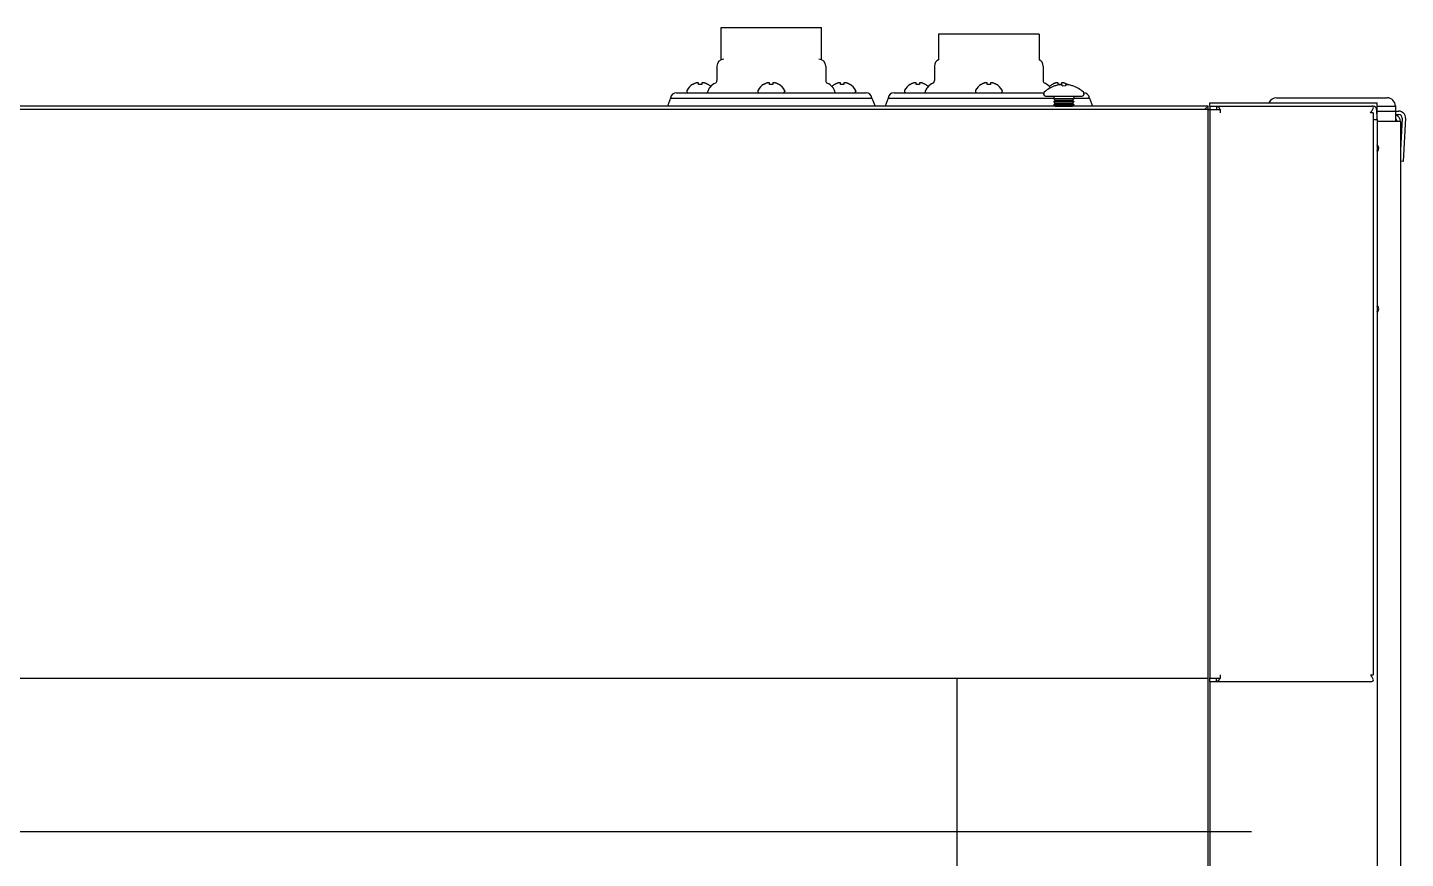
# Model space of a CAD drawing. Header units: millimetres. Extents: x 900 to 7803, y 2935 to 8583.
# Drawn here: x 5064.3 to 5476, y 6530.6 to 6779 of the extents above; entities that cross this region are included whole.
import ezdxf

# ---------------------------------------------------------------- set-up
doc = ezdxf.new("R2010")
doc.units = ezdxf.units.MM
doc.header["$LTSCALE"] = 676.148
doc.layers.get('0').update_dxf_attribs({"linetype": 'CONTINUOUS'})
doc.layers.add('ASSI', color=7, linetype='CONTINUOUS')
doc.layers.add('GEOM', color=7, linetype='CONTINUOUS')

msp = doc.modelspace()

# ---------------------------------------------------------------- linework, layer by layer
at = {"color": 7, "linetype": 'Continuous'}
for p, q in [((5271.52, 6769.4), (5271.52, 6779.03)), ((5271.52, 6779.03), (5301.52, 6779.03)), ((5301.52, 6769.4), (5301.52, 6779.03)), ((5263, 6761.98), (5263, 6762.01)), ((5264.73, 6762.53), (5264.71, 6762.54)), ((5264.8, 6761.98), (5264.8, 6762.53)), ((5265.8, 6762.53), (5265.8, 6761.98)), ((5265.87, 6762.53), (5265.8, 6762.53)), ((5267.6, 6762.01), (5267.6, 6761.98)), ((5284.22, 6761.98), (5284.22, 6762.01)), ((5285.95, 6762.53), (5285.93, 6762.54)), ((5286.02, 6761.98), (5286.02, 6762.53)), ((5287.02, 6762.53), (5287.02, 6761.98)), ((5287.09, 6762.53), (5287.02, 6762.53)), ((5288.82, 6762.01), (5288.82, 6761.98)), ((5305.44, 6761.98), (5305.44, 6762.01)), ((5307.17, 6762.53), (5307.14, 6762.54)), ((5307.24, 6761.98), (5307.24, 6762.53)), ((5308.24, 6762.53), (5308.24, 6761.98)), ((5308.31, 6762.53), (5308.24, 6762.53)), ((5310.04, 6762.01), (5310.04, 6761.98)), ((5328, 6761.98), (5328, 6762.01)), ((5329.73, 6762.53), (5329.71, 6762.54)), ((5329.8, 6761.98), (5329.8, 6762.53)), ((5330.8, 6762.53), (5330.8, 6761.98)), ((5330.87, 6762.53), (5330.8, 6762.53)), ((5332.6, 6762.01), (5332.6, 6761.98)), ((5349.22, 6761.98), (5349.22, 6762.01)), ((5350.95, 6762.53), (5350.93, 6762.54)), ((5351.02, 6761.98), (5351.02, 6762.53)), ((5352.02, 6762.53), (5352.02, 6761.98)), ((5352.09, 6762.53), (5352.02, 6762.53)), ((5353.82, 6762.01), (5353.82, 6761.98)), ((5370.44, 6761.98), (5370.44, 6762.01)), ((5371.17, 6761.56), (5371.17, 6761.57)), ((5372.17, 6762.53), (5372.14, 6762.54)), ((5372.24, 6761.98), (5372.24, 6762.53)), ((5373.24, 6762.53), (5373.24, 6761.98)), ((5373.31, 6762.53), (5373.24, 6762.53)), ((5373.42, 6761.56), (5373.42, 6761.87)), ((5374.42, 6761.87), (5374.42, 6761.56)), ((5375.04, 6762.01), (5375.04, 6761.98)), ((5376.67, 6761.57), (5376.67, 6761.56)), ((5367.92, 6759.03), (5367.92, 6759.32)), ((5368.42, 6758.53), (5379.42, 6758.53)), ((5376.92, 6757.74), (5370.92, 6757.74)), ((5371.32, 6757.34), (5370.92, 6757.74)), ((5370.92, 6756.94), (5371.32, 6757.34)), ((5376.92, 6756.94), (5370.92, 6756.94)), ((5371.32, 6757.34), (5376.52, 6757.34)), ((5376.52, 6757.34), (5376.92, 6757.74)), ((5376.92, 6756.94), (5376.52, 6757.34)), ((5379.92, 6759.03), (5379.92, 6759.32)), ((5466.41, 6755.53), (5466.21, 6755.53)), ((5467.52, 6755.53), (5473.02, 6755.53)), ((5473.02, 6755.53), (5473, 6754.28)), ((5473.02, 6755.58), (5473.02, 6755.53)), ((5466.34, 6751.53), (5467.52, 6751.53)), ((5467.52, 6751.53), (5467.52, 5116.53)), ((5342.02, 5398.53), (5342.02, 6584.53)), ((5417.52, 6583.53), (5417.52, 5116.53))]:
    msp.add_line(p, q, dxfattribs=at)
at = {"linetype": 'Continuous'}
for q in [(5467.52, 6750.93), (5474.52, 5088.63)]:
    msp.add_line((5474.52, 6750.93), q, dxfattribs=at)
at = {"color": 2}
msp.add_line((5430.02, 6538.53), (4660.02, 6538.53), dxfattribs=at)
at = {"color": 7, "linetype": 'Continuous'}
for centre, radius, start, end in [((5265.49, 6757.92), 4.75, 118.9687, 121.5341), ((5265.49, 6757.93), 4.75, 118.0074, 118.9684), ((5265.48, 6757.93), 4.75, 116.6813, 118.0074), ((5265.48, 6757.93), 4.74, 115.5402, 116.6812), ((5265.48, 6757.94), 4.74, 114.5722, 115.5402), ((5265.48, 6757.94), 4.73, 113.3175, 114.5722), ((5265.48, 6757.95), 4.73, 112.5474, 113.3174), ((5265.47, 6757.95), 4.72, 111.0025, 112.5476), ((5265.47, 6757.96), 4.72, 110.5181, 111.0023), ((5265.47, 6757.97), 4.7, 108.4656, 110.5187), ((5265.46, 6757.99), 4.68, 107.3773, 108.465), ((5265.46, 6758), 4.67, 106.3949, 107.3772), ((5265.45, 6758.03), 4.64, 104.3176, 106.3964), ((5264.55, 6760.54), 2.01, 95.1401, 97.2744), ((5264.55, 6760.56), 1.98, 94.2856, 95.1372), ((5264.55, 6760.57), 1.97, 93.0233, 94.286), ((5264.55, 6760.58), 1.96, 91.9964, 93.0228), ((5264.55, 6760.59), 1.95, 90.9261, 91.9964), ((5264.55, 6760.59), 1.95, 88.8459, 90.9258), ((5264.55, 6760.59), 1.96, 87.6233, 88.8455), ((5264.55, 6760.58), 1.96, 86.7841, 87.6235), ((5264.55, 6760.57), 1.97, 85.3984, 86.7833), ((5264.55, 6760.54), 2.01, 82.7259, 84.7415), ((5265.3, 6758.22), 3.79, 82.4013, 97.5987), ((5266.05, 6760.56), 1.98, 94.6009, 95.2558), ((5266.05, 6760.57), 1.97, 93.2166, 94.6016), ((5266.05, 6760.58), 1.96, 92.3765, 93.2159), ((5266.05, 6760.59), 1.95, 91.1544, 92.3767), ((5266.05, 6760.59), 1.95, 89.0741, 91.1541), ((5266.05, 6760.59), 1.95, 88.0037, 89.0738), ((5266.05, 6760.58), 1.96, 86.9771, 88.0037), ((5266.05, 6760.57), 1.97, 85.714, 86.9767), ((5266.05, 6760.56), 1.98, 84.8627, 85.7144), ((5266.05, 6760.54), 2.01, 82.7256, 84.8598), ((5265.15, 6758.03), 4.64, 73.6036, 75.6824), ((5265.15, 6758), 4.67, 72.6228, 73.6051), ((5265.14, 6757.99), 4.68, 71.535, 72.6227), ((5265.13, 6757.97), 4.7, 69.4813, 71.5344), ((5265.13, 6757.96), 4.72, 68.9977, 69.4819), ((5265.13, 6757.95), 4.72, 67.4524, 68.9975), ((5265.12, 6757.95), 4.73, 66.6826, 67.4526), ((5265.12, 6757.94), 4.73, 65.4278, 66.6825), ((5265.12, 6757.94), 4.74, 64.4598, 65.4278), ((5265.12, 6757.93), 4.74, 63.3188, 64.4598), ((5265.12, 6757.93), 4.75, 61.9926, 63.3187), ((5265.12, 6757.93), 4.75, 61.0316, 61.9926), ((5265.11, 6757.92), 4.75, 58.4659, 61.0313), ((5286.71, 6757.92), 4.75, 118.9687, 121.5341), ((5286.7, 6757.93), 4.75, 118.0074, 118.9684), ((5286.7, 6757.93), 4.75, 116.6813, 118.0074), ((5286.7, 6757.93), 4.74, 115.5402, 116.6812), ((5286.7, 6757.94), 4.74, 114.5722, 115.5402), ((5286.7, 6757.94), 4.73, 113.3175, 114.5722), ((5286.69, 6757.95), 4.73, 112.5474, 113.3174), ((5286.69, 6757.95), 4.72, 111.0025, 112.5476), ((5286.69, 6757.96), 4.72, 110.5181, 111.0023), ((5286.68, 6757.97), 4.7, 108.4656, 110.5187), ((5286.68, 6757.99), 4.68, 107.3773, 108.465), ((5286.67, 6758), 4.67, 106.3949, 107.3772), ((5286.67, 6758.03), 4.64, 104.3176, 106.3964), ((5285.77, 6760.54), 2.01, 95.1401, 97.2744), ((5285.77, 6760.56), 1.98, 94.2856, 95.1372), ((5285.77, 6760.57), 1.97, 93.0233, 94.286), ((5285.77, 6760.58), 1.96, 91.9964, 93.0228), ((5285.77, 6760.59), 1.95, 90.9261, 91.9964), ((5285.77, 6760.59), 1.95, 88.8459, 90.9258), ((5285.77, 6760.59), 1.96, 87.6233, 88.8455), ((5285.77, 6760.58), 1.96, 86.7841, 87.6235), ((5285.77, 6760.57), 1.97, 85.3984, 86.7833), ((5285.76, 6760.54), 2.01, 82.7259, 84.7415), ((5286.52, 6758.22), 3.79, 90.0089, 97.5987), ((5286.52, 6758.22), 3.79, 82.4013, 89.9911), ((5287.27, 6760.56), 1.98, 94.6009, 95.2558), ((5287.27, 6760.57), 1.97, 93.2166, 94.6016), ((5287.27, 6760.58), 1.96, 92.3765, 93.2159), ((5287.27, 6760.59), 1.95, 91.1544, 92.3767), ((5287.27, 6760.59), 1.95, 89.0741, 91.1541), ((5287.27, 6760.59), 1.95, 88.0037, 89.0738), ((5287.27, 6760.58), 1.96, 86.9771, 88.0037), ((5287.27, 6760.57), 1.97, 85.714, 86.9767), ((5287.27, 6760.56), 1.98, 84.8627, 85.7144), ((5287.26, 6760.54), 2.01, 82.7256, 84.8598), ((5286.37, 6758.03), 4.64, 73.6036, 75.6824), ((5286.36, 6758), 4.67, 72.6228, 73.6051), ((5286.36, 6757.99), 4.68, 71.535, 72.6227), ((5286.35, 6757.97), 4.7, 69.4813, 71.5344), ((5286.35, 6757.96), 4.72, 68.9977, 69.4819), ((5286.35, 6757.95), 4.72, 67.4524, 68.9975), ((5286.34, 6757.95), 4.73, 66.6826, 67.4526), ((5286.34, 6757.94), 4.73, 65.4278, 66.6825), ((5286.34, 6757.94), 4.74, 64.4598, 65.4278), ((5286.34, 6757.93), 4.74, 63.3188, 64.4598), ((5286.34, 6757.93), 4.75, 61.9926, 63.3187), ((5286.33, 6757.93), 4.75, 61.0316, 61.9926), ((5286.33, 6757.92), 4.75, 58.4659, 61.0313), ((5307.92, 6757.92), 4.75, 118.9687, 121.5341), ((5307.92, 6757.93), 4.75, 118.0074, 118.9684), ((5307.92, 6757.93), 4.75, 116.6813, 118.0074), ((5307.92, 6757.93), 4.74, 115.5402, 116.6812), ((5307.92, 6757.94), 4.74, 114.5722, 115.5402), ((5307.91, 6757.94), 4.73, 113.3175, 114.5722), ((5307.91, 6757.95), 4.73, 112.5474, 113.3174), ((5307.91, 6757.95), 4.72, 111.0025, 112.5476), ((5307.91, 6757.96), 4.72, 110.5181, 111.0023), ((5307.9, 6757.97), 4.7, 108.4656, 110.5187), ((5307.9, 6757.99), 4.68, 107.3773, 108.465), ((5307.89, 6758), 4.67, 106.3949, 107.3772), ((5307.88, 6758.03), 4.64, 104.3176, 106.3964), ((5306.99, 6760.54), 2.01, 95.1401, 97.2744), ((5306.99, 6760.56), 1.98, 94.2856, 95.1372), ((5306.99, 6760.57), 1.97, 93.0233, 94.286), ((5306.99, 6760.58), 1.96, 91.9964, 93.0228), ((5306.99, 6760.59), 1.95, 90.9261, 91.9964), ((5306.99, 6760.59), 1.95, 88.8459, 90.9258), ((5306.99, 6760.59), 1.96, 87.6233, 88.8455), ((5306.99, 6760.58), 1.96, 86.7841, 87.6235), ((5306.98, 6760.57), 1.97, 85.3984, 86.7833), ((5306.98, 6760.54), 2.01, 82.7259, 84.7415), ((5307.74, 6758.22), 3.79, 82.4013, 97.5987), ((5308.49, 6760.56), 1.98, 94.6009, 95.2558), ((5308.49, 6760.57), 1.97, 93.2166, 94.6016), ((5308.49, 6760.58), 1.96, 92.3765, 93.2159), ((5308.49, 6760.59), 1.95, 91.1544, 92.3767), ((5308.49, 6760.59), 1.95, 89.0741, 91.1541), ((5308.49, 6760.59), 1.95, 88.0037, 89.0738), ((5308.49, 6760.58), 1.96, 86.9771, 88.0037), ((5308.49, 6760.57), 1.97, 85.714, 86.9767), ((5308.48, 6760.56), 1.98, 84.8627, 85.7144), ((5308.48, 6760.54), 2.01, 82.7256, 84.8598), ((5307.59, 6758.03), 4.64, 73.6036, 75.6824), ((5307.58, 6758), 4.67, 72.6228, 73.6051), ((5307.58, 6757.99), 4.68, 71.535, 72.6227), ((5307.57, 6757.97), 4.7, 69.4813, 71.5344), ((5307.57, 6757.96), 4.72, 68.9977, 69.4819), ((5307.56, 6757.95), 4.72, 67.4524, 68.9975), ((5307.56, 6757.95), 4.73, 66.6826, 67.4526), ((5307.56, 6757.94), 4.73, 65.4278, 66.6825), ((5307.56, 6757.94), 4.74, 64.4598, 65.4278), ((5307.55, 6757.93), 4.74, 63.3188, 64.4598), ((5307.55, 6757.93), 4.75, 61.9926, 63.3187), ((5307.55, 6757.93), 4.75, 61.0316, 61.9926), ((5307.55, 6757.92), 4.75, 58.4659, 61.0313), ((5330.49, 6757.92), 4.75, 118.9687, 121.5341), ((5330.49, 6757.93), 4.75, 118.0074, 118.9684), ((5330.48, 6757.93), 4.75, 116.6813, 118.0074), ((5330.48, 6757.93), 4.74, 115.5402, 116.6812), ((5330.48, 6757.94), 4.74, 114.5722, 115.5402), ((5330.48, 6757.94), 4.73, 113.3175, 114.5722), ((5330.48, 6757.95), 4.73, 112.5474, 113.3174), ((5330.47, 6757.95), 4.72, 111.0025, 112.5476), ((5330.47, 6757.96), 4.72, 110.5181, 111.0023), ((5330.47, 6757.97), 4.7, 108.4656, 110.5187), ((5330.46, 6757.99), 4.68, 107.3773, 108.465), ((5330.46, 6758), 4.67, 106.3949, 107.3772), ((5330.45, 6758.03), 4.64, 104.3176, 106.3964), ((5329.55, 6760.54), 2.01, 95.1401, 97.2744), ((5329.55, 6760.56), 1.98, 94.2856, 95.1372), ((5329.55, 6760.57), 1.97, 93.0233, 94.286), ((5329.55, 6760.58), 1.96, 91.9964, 93.0228), ((5329.55, 6760.59), 1.95, 90.9261, 91.9964), ((5329.55, 6760.59), 1.95, 88.8459, 90.9258), ((5329.55, 6760.59), 1.96, 87.6233, 88.8455), ((5329.55, 6760.58), 1.96, 86.7841, 87.6235), ((5329.55, 6760.57), 1.97, 85.3984, 86.7833), ((5329.55, 6760.54), 2.01, 82.7259, 84.7415), ((5330.3, 6758.22), 3.79, 82.4013, 97.5987), ((5331.05, 6760.56), 1.98, 94.6009, 95.2558), ((5331.05, 6760.57), 1.97, 93.2166, 94.6016), ((5331.05, 6760.58), 1.96, 92.3765, 93.2159), ((5331.05, 6760.59), 1.95, 91.1544, 92.3767), ((5331.05, 6760.59), 1.95, 89.0741, 91.1541), ((5331.05, 6760.59), 1.95, 88.0037, 89.0738), ((5331.05, 6760.58), 1.96, 86.9771, 88.0037), ((5331.05, 6760.57), 1.97, 85.714, 86.9767), ((5331.05, 6760.56), 1.98, 84.8627, 85.7144), ((5331.05, 6760.54), 2.01, 82.7256, 84.8598), ((5330.15, 6758.03), 4.64, 73.6036, 75.6824), ((5330.15, 6758), 4.67, 72.6228, 73.6051), ((5330.14, 6757.99), 4.68, 71.535, 72.6227), ((5330.13, 6757.97), 4.7, 69.4813, 71.5344), ((5330.13, 6757.96), 4.72, 68.9977, 69.4819), ((5330.13, 6757.95), 4.72, 67.4524, 68.9975), ((5330.12, 6757.95), 4.73, 66.6826, 67.4526), ((5330.12, 6757.94), 4.73, 65.4278, 66.6825), ((5330.12, 6757.94), 4.74, 64.4598, 65.4278), ((5330.12, 6757.93), 4.74, 63.3188, 64.4598), ((5330.12, 6757.93), 4.75, 61.9926, 63.3187), ((5330.12, 6757.93), 4.75, 61.0316, 61.9926), ((5330.11, 6757.92), 4.75, 58.4659, 61.0313), ((5351.71, 6757.92), 4.75, 118.9687, 121.5341), ((5351.7, 6757.93), 4.75, 118.0074, 118.9684), ((5351.7, 6757.93), 4.75, 116.6813, 118.0074), ((5351.7, 6757.93), 4.74, 115.5402, 116.6812), ((5351.7, 6757.94), 4.74, 114.5722, 115.5402), ((5351.7, 6757.94), 4.73, 113.3175, 114.5722), ((5351.69, 6757.95), 4.73, 112.5474, 113.3174), ((5351.69, 6757.95), 4.72, 111.0025, 112.5476), ((5351.69, 6757.96), 4.72, 110.5181, 111.0023), ((5351.68, 6757.97), 4.7, 108.4656, 110.5187), ((5351.68, 6757.99), 4.68, 107.3773, 108.465), ((5351.67, 6758), 4.67, 106.3949, 107.3772), ((5351.67, 6758.03), 4.64, 104.3176, 106.3964), ((5350.77, 6760.54), 2.01, 95.1401, 97.2744), ((5350.77, 6760.56), 1.98, 94.2856, 95.1372), ((5350.77, 6760.57), 1.97, 93.0233, 94.286), ((5350.77, 6760.58), 1.96, 91.9964, 93.0228), ((5350.77, 6760.59), 1.95, 90.9261, 91.9964), ((5350.77, 6760.59), 1.95, 88.8459, 90.9258), ((5350.77, 6760.59), 1.96, 87.6233, 88.8455), ((5350.77, 6760.58), 1.96, 86.7841, 87.6235), ((5350.77, 6760.57), 1.97, 85.3984, 86.7833), ((5350.76, 6760.54), 2.01, 82.7259, 84.7415), ((5351.52, 6758.22), 3.79, 82.4013, 97.5987), ((5352.27, 6760.56), 1.98, 94.6009, 95.2558), ((5352.27, 6760.57), 1.97, 93.2166, 94.6016), ((5352.27, 6760.58), 1.96, 92.3765, 93.2159), ((5352.27, 6760.59), 1.95, 91.1544, 92.3767), ((5352.27, 6760.59), 1.95, 89.0741, 91.1541), ((5352.27, 6760.59), 1.95, 88.0037, 89.0738), ((5352.27, 6760.58), 1.96, 86.9771, 88.0037), ((5352.27, 6760.57), 1.97, 85.714, 86.9767), ((5352.27, 6760.56), 1.98, 84.8627, 85.7144), ((5352.26, 6760.54), 2.01, 82.7256, 84.8598), ((5351.37, 6758.03), 4.64, 73.6036, 75.6824), ((5351.36, 6758), 4.67, 72.6228, 73.6051), ((5351.36, 6757.99), 4.68, 71.535, 72.6227), ((5351.35, 6757.97), 4.7, 69.4813, 71.5344), ((5351.35, 6757.96), 4.72, 68.9977, 69.4819), ((5351.35, 6757.95), 4.72, 67.4524, 68.9975), ((5351.34, 6757.95), 4.73, 66.6826, 67.4526), ((5351.34, 6757.94), 4.73, 65.4278, 66.6825), ((5351.34, 6757.94), 4.74, 64.4598, 65.4278), ((5351.34, 6757.93), 4.74, 63.3188, 64.4598), ((5351.34, 6757.93), 4.75, 61.9926, 63.3187), ((5351.33, 6757.93), 4.75, 61.0316, 61.9926), ((5351.33, 6757.92), 4.75, 58.4659, 61.0313), ((5372.92, 6757.92), 4.75, 118.9687, 121.5341), ((5372.92, 6757.93), 4.75, 118.0074, 118.9684), ((5372.92, 6757.93), 4.75, 116.6813, 118.0074), ((5372.92, 6757.93), 4.74, 115.5402, 116.6812), ((5372.92, 6757.94), 4.74, 114.5722, 115.5402), ((5372.91, 6757.94), 4.73, 113.3175, 114.5722), ((5372.91, 6757.95), 4.73, 112.5474, 113.3174), ((5372.91, 6757.95), 4.72, 111.0025, 112.5476), ((5373.92, 6753.58), 8.44, 100.6622, 109.0271), ((5372.91, 6757.96), 4.72, 110.5181, 111.0023), ((5372.9, 6757.97), 4.7, 108.4656, 110.5187), ((5372.9, 6757.99), 4.68, 107.3773, 108.465), ((5372.89, 6758), 4.67, 106.3949, 107.3772), ((5372.88, 6758.03), 4.64, 104.3176, 106.3964), ((5371.99, 6760.54), 2.01, 95.1401, 97.2744), ((5371.99, 6760.56), 1.98, 94.2856, 95.1372), ((5371.99, 6760.57), 1.97, 93.0233, 94.286), ((5371.99, 6760.58), 1.96, 91.9964, 93.0228), ((5371.99, 6760.59), 1.95, 90.9261, 91.9964), ((5371.99, 6760.59), 1.95, 88.8459, 90.9258), ((5371.99, 6760.59), 1.96, 87.6233, 88.8455), ((5371.99, 6760.58), 1.96, 86.7841, 87.6235), ((5371.98, 6760.57), 1.97, 85.3984, 86.7833), ((5371.98, 6760.54), 2.01, 82.7259, 84.7415), ((5372.74, 6758.22), 3.79, 82.4013, 97.5987), ((5372.89, 6757.7), 4.2, 95.518, 97.2922), ((5372.89, 6757.72), 4.18, 84.7485, 95.5058), ((5372.89, 6757.7), 4.2, 82.7077, 84.735), ((5373.49, 6760.56), 1.98, 94.6009, 95.2558), ((5373.49, 6760.57), 1.97, 93.2166, 94.6016), ((5373.49, 6760.58), 1.96, 92.3765, 93.2159), ((5373.49, 6760.59), 1.95, 91.1544, 92.3767), ((5373.92, 6753.58), 7.99, 86.4122, 93.5878), ((5373.49, 6760.59), 1.95, 89.0741, 91.1541), ((5373.49, 6760.59), 1.95, 88.0037, 89.0738), ((5373.49, 6760.58), 1.96, 86.9771, 88.0037), ((5373.49, 6760.57), 1.97, 85.714, 86.9767), ((5373.48, 6760.56), 1.98, 84.8627, 85.7144), ((5373.48, 6760.54), 2.01, 82.7256, 84.8598), ((5372.59, 6758.03), 4.64, 73.6036, 75.6824), ((5372.58, 6758), 4.67, 72.6228, 73.6051), ((5372.58, 6757.99), 4.68, 71.535, 72.6227), ((5372.57, 6757.97), 4.7, 69.4813, 71.5344), ((5372.57, 6757.96), 4.72, 68.9977, 69.4819), ((5372.56, 6757.95), 4.72, 67.4524, 68.9975), ((5372.56, 6757.95), 4.73, 66.6826, 67.4526), ((5374.95, 6757.7), 4.2, 95.2649, 97.2923), ((5372.56, 6757.94), 4.73, 65.4278, 66.6825), ((5372.56, 6757.94), 4.74, 64.4598, 65.4278), ((5374.95, 6757.72), 4.18, 84.4942, 95.2513), ((5372.55, 6757.93), 4.74, 63.3188, 64.4598), ((5372.55, 6757.93), 4.75, 61.9926, 63.3187), ((5372.55, 6757.93), 4.75, 61.0316, 61.9926), ((5372.55, 6757.92), 4.75, 58.4659, 61.0313), ((5374.95, 6757.7), 4.2, 82.7078, 84.482), ((5373.92, 6753.58), 8.44, 70.9729, 79.3378), ((5373.92, 6753.58), 8.45, 46.2253, 71.0075), ((5368.42, 6759.32), 0.5, 133.7747, 180), ((5368.42, 6759.03), 0.5, 180, 270), ((5379.42, 6759.03), 0.5, 270, 360), ((5379.42, 6759.32), 0.5, 0, 46.2253), ((5466.41, 6754.53), 1, 2, 90), ((5472.75, 6754.28), 0.25, 270, 359), ((5472.52, 6750.93), 1, 0, 59.929)]:
    msp.add_arc(centre, radius, start, end, dxfattribs=at)
at = {"linetype": 'Continuous'}
for centre, radius, start, end in [((5472.52, 6750.93), 2, 0, 75.5054), ((5466.52, 6742.93), 1.5, 311.8646, 48.1354), ((5466.52, 6694.93), 1.5, 311.8646, 48.1354)]:
    msp.add_arc(centre, radius, start, end, dxfattribs=at)
at = {"layer": 'ASSI', "linetype": 'Continuous'}
for p, q in [((5256.43, 6757.95), (5255.51, 6755.53)), ((5256.43, 6757.95), (5316.6, 6757.95)), ((5258.22, 6759.53), (5314.82, 6759.53)), ((5316.6, 6757.95), (5317.53, 6755.53)), ((5321.43, 6757.95), (5320.51, 6755.53)), ((5321.43, 6757.95), (5370.92, 6757.95)), ((5323.22, 6759.53), (5367.97, 6759.53)), ((5376.92, 6757.95), (5381.6, 6757.95)), ((5381.6, 6757.95), (5382.53, 6755.53))]:
    msp.add_line(p, q, dxfattribs=at)
at = {"layer": 'ASSI', "color": 7, "linetype": 'Continuous'}
for p, q in [((5261.3, 6760.13), (5261.3, 6759.93)), ((5282.52, 6760.13), (5282.52, 6759.93)), ((5290.52, 6760.13), (5290.52, 6759.93)), ((5311.74, 6760.13), (5311.74, 6759.93)), ((5326.3, 6760.13), (5326.3, 6759.93)), ((5347.52, 6760.13), (5347.52, 6759.93)), ((5355.52, 6760.13), (5355.52, 6759.93)), ((5367.92, 6759.32), (5367.92, 6759.03)), ((5370.92, 6758.53), (5370.92, 6757.74)), ((5370.92, 6756.94), (5370.92, 6756.84)), ((5376.92, 6758.53), (5376.92, 6757.74)), ((5376.92, 6756.94), (5376.92, 6756.84)), ((5379.92, 6759.32), (5379.92, 6759.03)), ((5370.92, 6756.04), (5370.92, 6755.94)), ((5376.92, 6756.04), (5376.92, 6755.94))]:
    msp.add_line(p, q, dxfattribs=at)
for centre, radius, start, end in [((5272.32, 6767.53), 2.05, 90, 180), ((5300.72, 6767.53), 2.05, 0, 90), ((5337.32, 6767.53), 2.05, 113.1738, 180), ((5365.72, 6767.53), 2.05, 0, 66.8262), ((5265.5, 6757.91), 4.8, 121.4579, 149.6988), ((5271.52, 6758.53), 4.25, 113.9501, 166.3373), ((5265.1, 6757.91), 4.8, 46.6003, 58.5421), ((5286.72, 6757.91), 4.8, 121.4579, 149.6988), ((5286.32, 6757.91), 4.8, 30.3012, 58.5421), ((5301.52, 6758.53), 4.25, 13.6627, 66.0499), ((5307.93, 6757.91), 4.8, 121.4579, 133.366), ((5307.54, 6757.91), 4.8, 30.3012, 58.5421), ((5330.5, 6757.91), 4.8, 121.4579, 149.6988), ((5336.52, 6758.53), 4.25, 113.9501, 166.3373), ((5330.1, 6757.91), 4.8, 46.6003, 58.5421), ((5351.72, 6757.91), 4.8, 121.4579, 149.6988), ((5351.32, 6757.91), 4.8, 30.3012, 58.5421), ((5373.92, 6753.58), 8.45, 108.9925, 133.7747), ((5366.52, 6758.53), 4.25, 35.6905, 66.0499), ((5372.93, 6757.91), 4.8, 121.4579, 133.366), ((5372.54, 6757.91), 4.8, 56.2414, 58.5421), ((5373.92, 6753.58), 8.45, 46.2253, 71.0075), ((5261.7, 6760.13), 0.4, 149.6988, 180), ((5261.7, 6759.93), 0.4, 180, 270), ((5282.92, 6760.13), 0.4, 149.6988, 180), ((5282.92, 6759.93), 0.4, 180, 270), ((5290.12, 6759.93), 0.4, 270, 360), ((5290.12, 6760.13), 0.4, 0, 30.3012), ((5311.34, 6759.93), 0.4, 270, 360), ((5311.34, 6760.13), 0.4, 0, 30.3012), ((5326.7, 6760.13), 0.4, 149.6988, 180), ((5326.7, 6759.93), 0.4, 180, 270), ((5347.92, 6760.13), 0.4, 149.6988, 180), ((5347.92, 6759.93), 0.4, 180, 270), ((5355.12, 6759.93), 0.4, 270, 360), ((5355.12, 6760.13), 0.4, 0, 30.3012)]:
    msp.add_arc(centre, radius, start, end, dxfattribs=at)
at = {"layer": 'ASSI', "linetype": 'Continuous'}
for centre, radius, start, end in [((5258.22, 6757.73), 1.8, 90, 173.0057), ((5314.82, 6757.73), 1.8, 6.9943, 90), ((5323.22, 6757.73), 1.8, 90, 173.0057), ((5379.82, 6757.73), 1.8, 6.9943, 88.3035), ((5466.52, 6742.93), 1.25, 323.2494, 36.7506), ((5466.52, 6694.93), 1.25, 323.2494, 36.7506)]:
    msp.add_arc(centre, radius, start, end, dxfattribs=at)
at = {"layer": 'GEOM', "color": 7, "linetype": 'Continuous'}
for p, q in [((5336.52, 6777.03), (5336.52, 6769.4)), ((5366.52, 6777.03), (5336.52, 6777.03)), ((5366.52, 6777.03), (5366.52, 6769.4)), ((5270.27, 6767.53), (5270.27, 6763.15)), ((5302.77, 6767.53), (5302.77, 6763.15)), ((5335.27, 6767.53), (5335.27, 6763.15)), ((5367.77, 6767.53), (5367.77, 6763.15)), ((5376.92, 6756.84), (5370.92, 6756.84)), ((5371.32, 6756.44), (5370.92, 6756.84)), ((5376.52, 6756.44), (5376.92, 6756.84)), ((5437.52, 6758.03), (5470.52, 6758.03)), ((5417.02, 6755.53), (4660.02, 6755.53)), ((5417.02, 6754.53), (4660.02, 6754.53)), ((5370.92, 6756.04), (5371.32, 6756.44)), ((5376.92, 6756.04), (5370.92, 6756.04)), ((5376.92, 6755.94), (5370.92, 6755.94)), ((5371.32, 6755.54), (5370.92, 6755.94)), ((5371.31, 6755.53), (5371.32, 6755.54)), ((5371.32, 6756.44), (5376.52, 6756.44)), ((5371.32, 6755.54), (5376.52, 6755.54)), ((5376.92, 6756.04), (5376.52, 6756.44)), ((5376.52, 6755.54), (5376.92, 6755.94)), ((5376.53, 6755.53), (5376.52, 6755.54)), ((5416.17, 6754.69), (5416.07, 6754.58)), ((5417.02, 6755.53), (5416.17, 6754.69)), ((5417.02, 5289.53), (5417.02, 6755.53)), ((5417.54, 6755.53), (5417.54, 6754.53)), ((5419.52, 6755.53), (5419.52, 6754.53)), ((5467.41, 6754.57), (5467.51, 6751.74)), ((5473.02, 6755.58), (5473.02, 6755.53)), ((5473.02, 6753.03), (5474.02, 6753.03)), ((5475.02, 6751.98), (5474.52, 6742.46)), ((5475.34, 6739.03), (5474.52, 6739.07)), ((4660.02, 6584.53), (5417.02, 6584.53)), ((5417.54, 6583.53), (5417.54, 6584.53)), ((5419.52, 6583.53), (5419.52, 6584.53))]:
    msp.add_line(p, q, dxfattribs=at)
at = {"layer": 'GEOM', "linetype": 'Continuous'}
for p, q in [((5256.43, 6757.95), (5255.51, 6755.53)), ((5316.6, 6757.95), (5317.53, 6755.53)), ((5321.43, 6757.95), (5320.51, 6755.53)), ((5381.6, 6757.95), (5382.53, 6755.53)), ((5417.02, 6754.53), (5420.77, 6754.53)), ((5417.52, 6755.53), (5417.52, 6756.53)), ((5417.52, 6756.53), (5467.52, 6756.53)), ((5417.52, 6754.53), (5417.52, 6584.53)), ((5417.54, 6755.53), (5465.96, 6755.53)), ((5420.77, 6753.53), (5420.77, 6754.53)), ((5466.34, 6753.53), (5465.59, 6753.53)), ((5466.34, 6753.53), (5466.34, 6585.53)), ((5467.52, 6751.53), (5467.52, 6756.53)), ((5467.52, 6754.03), (5474.02, 6754.03)), ((5473.02, 6754.03), (5473.02, 6750.93)), ((5476.02, 6751.93), (5475.34, 6739.03)), ((5417.37, 6584.53), (5420.77, 6584.53)), ((5420.77, 6584.53), (5420.77, 6585.53)), ((5465.59, 6585.53), (5466.34, 6585.53)), ((5417.54, 6583.53), (5465.96, 6583.53))]:
    msp.add_line(p, q, dxfattribs=at)
at = {"layer": 'GEOM', "color": 7, "linetype": 'Continuous'}
for centre, radius, start, end in [((5271.52, 6758.53), 4.25, 113.9501, 166.3509), ((5269.47, 6763.15), 0.8, 293.9501, 360), ((5303.57, 6763.15), 0.8, 180, 246.0499), ((5336.52, 6758.53), 4.25, 113.9501, 166.3509), ((5334.47, 6763.15), 0.8, 293.9501, 360), ((5368.57, 6763.15), 0.8, 180, 246.0499), ((5437.52, 6755.53), 2.5, 90, 156.2148), ((5470.52, 6755.53), 2.5, 1, 90), ((5474.02, 6752.03), 1, 357, 90), ((5467.31, 6751.73), 0.2, 270.0004, 2)]:
    msp.add_arc(centre, radius, start, end, dxfattribs=at)
at = {"layer": 'GEOM', "linetype": 'Continuous'}
for centre, radius, start, end in [((5460.4, 6757.49), 6.53, 322.7131, 326.4971), ((5460.28, 6757.57), 6.67, 326.483, 327.7358), ((5459.98, 6757.75), 7.02, 327.7694, 331.6527), ((5459.6, 6757.96), 7.45, 331.6202, 331.9389), ((5459.11, 6758.21), 8, 331.9795, 335.1339), ((5474.02, 6752.03), 2, 357, 90), ((5460.4, 6581.58), 6.53, 33.5029, 37.2869), ((5460.28, 6581.49), 6.67, 32.2642, 33.517), ((5459.98, 6581.31), 7.02, 28.3473, 32.2306), ((5459.6, 6581.11), 7.45, 28.0611, 28.3798), ((5459.11, 6580.85), 8, 24.8661, 28.0205)]:
    msp.add_arc(centre, radius, start, end, dxfattribs=at)
for points, knots in [([(5419.52, 6755.53), (5419.78, 6755.53), (5420.14, 6755.32), (5420.35, 6755.03), (5420.4, 6754.95)], [0, 0, 0, 0, 0.712046, 1, 1, 1, 1]), ([(5466.38, 6754.85), (5466.44, 6754.99), (5466.45, 6755.38), (5466.11, 6755.53), (5465.96, 6755.53)], [0, 0, 0, 0, 0.516066, 1, 1, 1, 1]), ([(5419.52, 6583.53), (5419.78, 6583.53), (5420.14, 6583.74), (5420.35, 6584.03), (5420.4, 6584.12)], [0, 0, 0, 0, 0.712046, 1, 1, 1, 1]), ([(5465.96, 6583.53), (5466.11, 6583.53), (5466.45, 6583.69), (5466.44, 6584.07), (5466.38, 6584.22)], [0, 0, 0, 0, 0.483934, 1, 1, 1, 1])]:
    msp.add_open_spline(points, degree=3, knots=knots, dxfattribs=at)
for points in [[(5420.6, 6754.53), (5420.55, 6754.68), (5420.49, 6754.82), (5420.4, 6754.95)], [(5420.4, 6584.12), (5420.49, 6584.25), (5420.55, 6584.39), (5420.6, 6584.53)]]:
    msp.add_open_spline(points, degree=3, dxfattribs=at)

doc.saveas('drawing.dxf')
